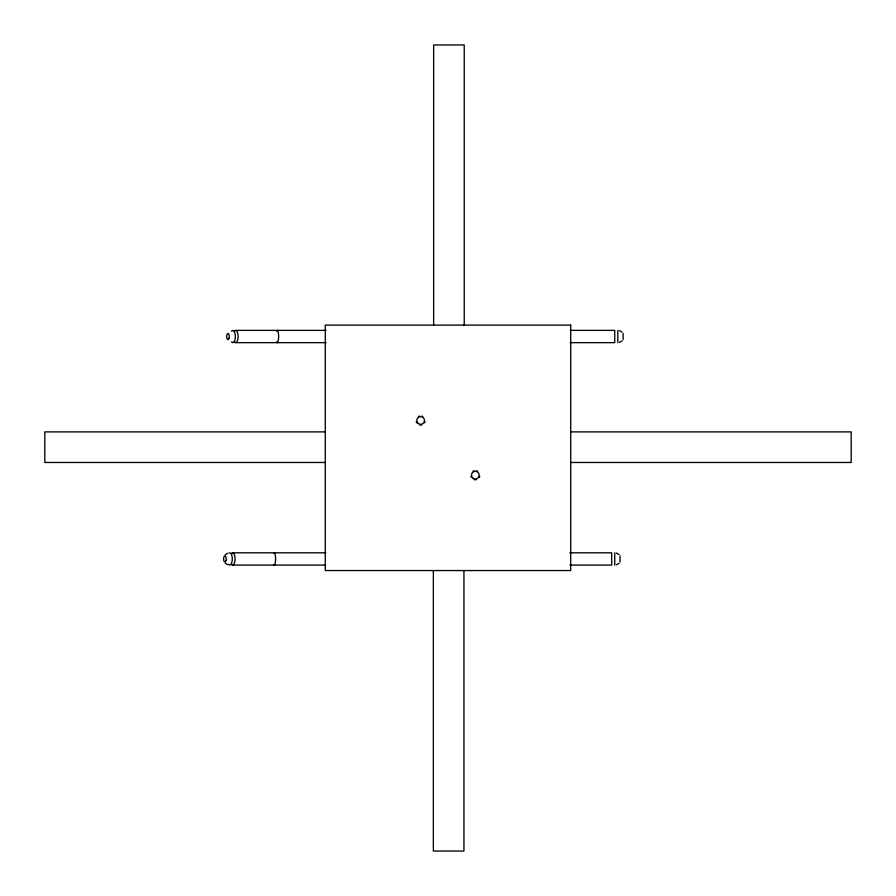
<?xml version="1.0" encoding="UTF-8"?>
<svg xmlns="http://www.w3.org/2000/svg" width="896" height="896" viewBox="0 0 896 896"><rect width="100%" height="100%" fill="white"/><g stroke="black" fill="none" stroke-linecap="round" stroke-linejoin="round"><path stroke-width="1.34" d="M225.31 554.758L227.629 553.224M622.149 340.85L619.405 342.44M619.091 563.282L616.336 564.872M235.558 330.378L326.077 330.378M570.114 330.378L614.746 330.378L614.746 342.653L570.114 342.653M235.558 342.653L326.077 342.653M325.102 431.894L44.8 431.894L44.8 462.47L325.102 462.47M570.898 431.894L851.2 431.894L851.2 462.47L570.898 462.47M232.501 552.81L325.797 552.81M569.845 552.81L611.688 552.81L611.688 565.085L569.845 565.085M232.501 565.085L325.797 565.085M619.405 330.59L622.149 332.181M616.336 553.022L619.091 554.602M227.629 564.67L225.31 563.136M623.123 333.446L623.123 339.584M620.066 555.878L620.066 562.016M617.814 330.378L617.814 342.653M614.746 552.81L614.746 565.085M464.229 325.259L464.229 44.957L433.642 44.957L433.642 325.259M463.938 570.741L463.938 851.043L433.35 851.043L433.35 570.741M229.04 553.022A6.138 2.598 -90 0 1 232.288 559.742A6.138 2.598 -90 0 1 228.413 564.256M231.829 553.022A6.138 2.598 -90 0 1 235.088 558.947A6.138 2.598 -90 0 1 231.829 564.872M273.851 553.022A6.418 1.389 -90 0 1 274.882 553.627L275.386 555.878A6.014 1.299 -90 0 1 275.386 562.016L274.882 564.256A6.418 1.389 -90 0 1 273.851 564.872M231.482 331.206A6.138 2.598 -90 0 1 235.368 336.515A6.138 2.598 -90 0 1 231.482 341.835M234.259 331.206A6.138 2.598 -90 0 1 238.146 336.515A6.138 2.598 -90 0 1 234.259 341.835M276.584 331.206A6.418 1.389 -90 0 1 277.939 331.206L278.443 333.446A6.014 1.299 -90 0 1 278.443 339.584L277.939 341.835A6.418 1.389 -90 0 1 276.584 341.824M425.085 421.68A4.581 4.581 0 0 1 424.626 422.789M421.848 424.917A4.581 4.581 0 0 1 419.485 424.917M416.707 422.789A4.581 4.581 0 0 1 416.248 421.68M418.376 416.539A4.581 4.581 0 0 1 419.485 416.08M421.848 416.08A4.581 4.581 0 0 1 422.957 416.539M479.752 476.347A4.581 4.581 0 0 1 479.293 477.445M476.515 479.584A4.581 4.581 0 0 1 474.152 479.584M471.374 477.445A4.581 4.581 0 0 1 470.915 476.347M473.043 471.195A4.581 4.581 0 0 1 474.152 470.747M476.515 470.747A4.581 4.581 0 0 1 477.624 471.195M570.718 325.114L325.282 325.114L325.282 570.55L570.718 570.55L570.718 325.114M418.186 423.416A3.83 3.83 0 0 0 424.435 421.187A3.83 3.83 0 0 0 419.384 416.886A3.83 3.83 0 0 0 418.186 423.416M472.64 477.904A3.83 3.83 0 0 0 479.046 476.123A3.83 3.83 0 0 0 474.309 471.464A3.83 3.83 0 0 0 472.64 477.904M226.016 560.482A3.069 1.299 -90 0 0 224.896 555.878A3.069 1.299 -90 0 0 223.776 560.482A3.069 1.299 -90 0 0 226.016 560.482M229.085 338.05A3.069 1.299 -90 0 0 227.954 333.446A3.069 1.299 -90 0 0 226.834 338.05A3.069 1.299 -90 0 0 229.085 338.05"/></g></svg>
